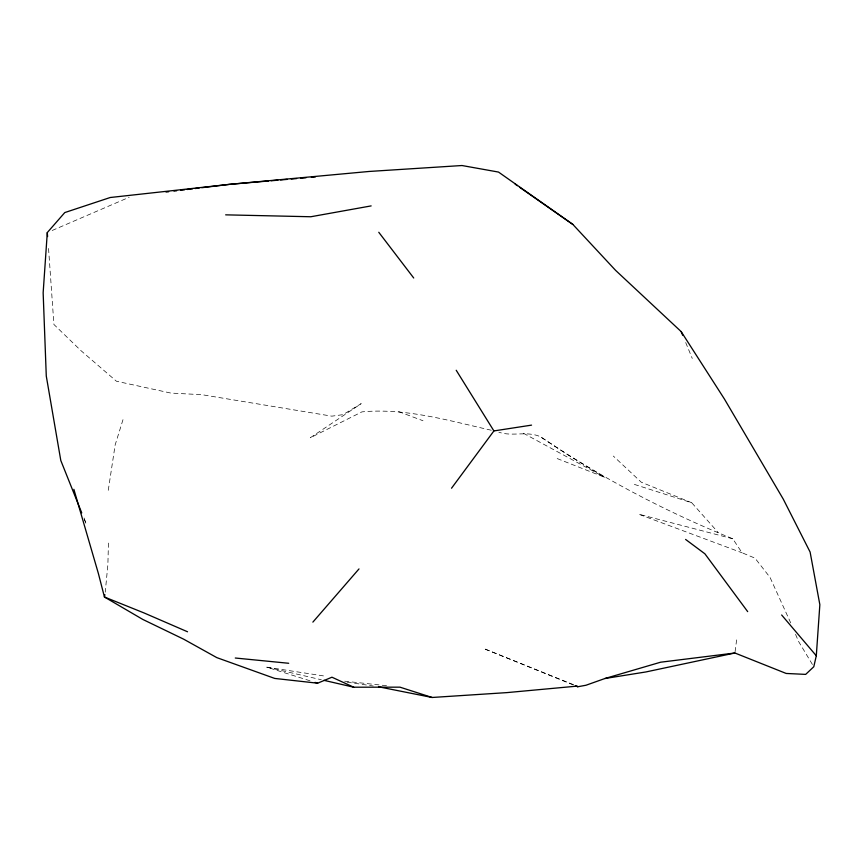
<?xml version="1.0" encoding="UTF-8"?>
<svg xmlns="http://www.w3.org/2000/svg" width="863" height="863" viewBox="0 0 863 863"><rect width="100%" height="100%" fill="white"/><g stroke="black" fill="none" stroke-linecap="round" stroke-linejoin="round"><path stroke-width="0.65" stroke-dasharray="4.32 3.24" d="M108.436 543.075L107.886 564.564L105.243 592.18M735.082 651.684L736.959 637.228M108.263 490.324L115.167 444.866L123.193 419.04M52.179 230.475L129.126 197.293M790.713 622.913L770.023 577.39L754.996 558.134L742.061 552.773L732.763 538.771C665.33 511.522 600.745 477.455 540.454 436.754C526.883 430.594 512.395 436.926 498.846 432.19M491.263 430.227C449.051 420.702 405.502 407.789 361.931 411.878L310.249 437.789L361.187 403.657L342.989 414.661L331.834 416.16L201.856 394.682L170.96 393.096L116.429 381.23L80.906 350.594L53.916 324.477L48.457 247.185M344.639 681.187L389.429 686.02M347.142 682.169L373.291 686.009M310 680.788L266.807 667.175L326.624 676.387M266.807 667.175L321.295 679.731M732.763 538.771L638.674 514.186L742.061 552.773M634.37 484.402L691.716 502.741L718.221 532.536M398.62 411.619L422.978 420.734M557.196 458.566L604.488 477.261L568.641 455.297L540.454 436.754M573.41 684.629L483.755 648.566L574.046 685.244M691.716 502.741L641.295 482.223L613.334 456.063M523.399 433.248L604.488 477.261M812.407 664.456L798.555 641.425L795.416 634.025M685.707 342.568L692.266 358.425M84.24 519.148L86.235 524.132L83.15 515.438"/><path stroke-width="1.29" d="M575.276 685.751L577.757 686.754L585.988 685.244L604.931 678.512L660.605 662.212L734.909 653L786.182 673.453L805.664 674.391L813.787 666.754L816.301 655.772L819.85 604.683L810.109 552.04L783.28 499.148L724.413 399.008L681.155 331.597L615.567 270.335L572.87 224.445L498.512 172.071L461.975 165.523L369.051 171.467L229.655 184.337L110.237 197.508L64.779 212.568L47.292 232.579L43.15 292.773L46.278 376.041L60.798 460.497L81.748 512.902M104.844 594.596L104.445 597.013L142.827 619.451L183.614 639.149L216.818 657.628L274.736 678.437L317.627 683.194L331.942 677.207L353.733 687.207L399.968 687.164L432.126 697.477L506.926 692.611L577.153 686.128L577.757 686.754M451.532 488.221L493.906 430.928L531.554 425.125M312.87 622.126L358.997 568.922M734.909 653L645.902 671.953L604.931 678.512M371.155 205.901L310.82 216.753L225.664 214.844M166.03 192.061L168.684 191.737M173.981 191.101L176.635 190.777M180.615 190.292L184.585 189.806M187.239 189.482L192.546 188.846M195.189 188.522L199.17 188.037M201.823 187.713L229.655 184.337L268.49 180.993M271.165 180.766L277.864 180.194M280.54 179.957L287.239 179.385M291.252 179.04L296.613 178.576M300.626 178.231L305.987 177.767M311.338 177.303L315.362 176.958M235.275 658.016L288.695 663.28M378.512 686.775L432.126 697.477M323.895 680.324L353.733 687.207M315.092 682.396L317.627 683.194M187.541 631.781L144.153 612.989L104.445 597.013L98.382 573.496L73.873 489.332M515.2 184.197L517.379 185.707M519.558 187.228L572.87 224.445M685.61 539.44L704.898 553.809L747.682 611.63M781.651 614.985L816.301 655.772M378.771 232.276L413.722 278.005M456.214 370.259L493.906 430.928M681.155 331.597L682.676 335.254M47.292 232.579L47.605 236.559"/></g></svg>
